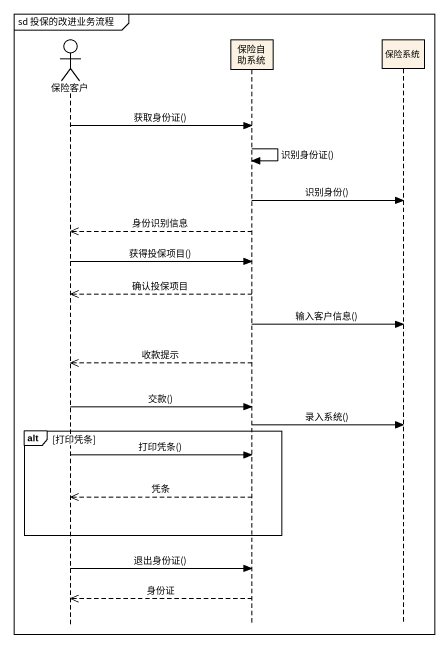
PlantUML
@startuml
mainframe sd 投保的改进业务流程
hide footbox
actor 保险客户
participant 保险自助系统
participant 保险系统

保险客户 -> 保险自助系统 : 获取身份证()
保险自助系统 -> 保险自助系统 : 识别身份证()
保险自助系统 -> 保险系统 : 识别身份()
保险自助系统 -->> 保险客户 : 身份识别信息
保险客户 -> 保险自助系统 : 获得投保项目()
保险自助系统 -->> 保险客户 : 确认投保项目
保险自助系统 -> 保险系统 : 输入客户信息()
保险自助系统 -->> 保险客户 : 收款提示
保险客户 -> 保险自助系统 : 交款()
保险自助系统 -> 保险系统 : 录入系统()
alt 打印凭条
  保险客户 -> 保险自助系统 : 打印凭条()
  保险自助系统 -->> 保险客户 : 凭条
end
保险客户 -> 保险自助系统 : 退出身份证()
保险自助系统 -->> 保险客户 : 身份证
@enduml
